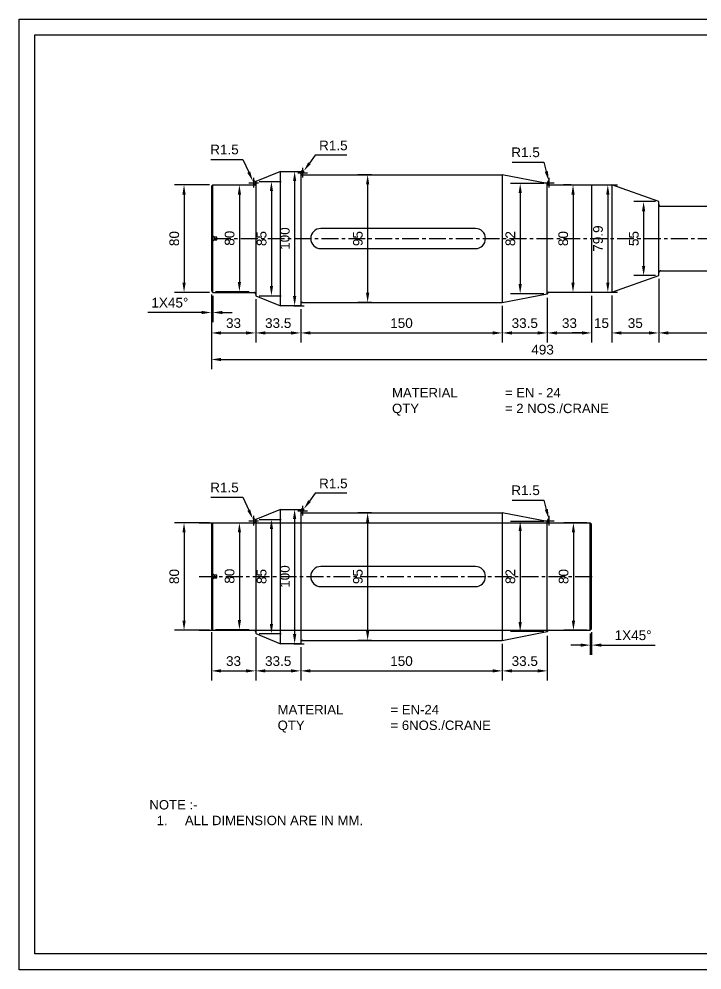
# Model space of a CAD drawing. Header units: inches. Extents: x 479 to 2768, y 129 to 900.
# Drawn here: x 1752 to 2260, y 193 to 900 of the extents above; entities that cross this region are included whole.
import ezdxf

# ---------------------------------------------------------------- set-up
doc = ezdxf.new("R2010")
doc.units = ezdxf.units.IN
doc.header["$LTSCALE"] = 10
doc.header["$MEASUREMENT"] = 0
doc.linetypes.add('CENTER', pattern=[2, 1.25, -0.25, 0.25, -0.25])
doc.layers.add('center', color=7, linetype='CENTER')
doc.styles.get("Standard").update_dxf_attribs({"font": 'arial.ttf'})
doc.dimstyles.get("Standard").update_dxf_attribs({"dimscale": 40, "dimtxt": 0.18, "dimasz": 0.18, "dimexe": 0.18, "dimexo": 0.0625, "dimgap": 0.09, "dimtad": 1, "dimtoh": 1, "dimdec": 0, "dimzin": 0, "dimdsep": 46, "dimtxsty": 'Standard', "dimcen": 0.09, "dimadec": 0, "dimazin": 0, "dimtfac": 1, "dimtdec": 0, "dimtofl": 0, "dimtmove": 0, "dimatfit": 3, "dimfxl": 1, "dimtolj": 1, "dimtzin": 0, "dimarcsym": 0})

# ---------------------------------------------------------------- blocks, each defined once
blk = doc.blocks.new('*D48')
at = {"color": 0, "lineweight": -2, "transparency": 16777216}
for p, q in [((1893.21, 777.01), (1867.18, 777.01)), ((1874.38, 769.81), (1874.38, 704.21)), ((1893.21, 697.01), (1867.18, 697.01))]:
    blk.add_line(p, q, dxfattribs=at)
at = {"color": 0, "transparency": 16777216}
for points in [[(1873.18, 769.81), (1875.58, 769.81), (1874.38, 777.01)], [(1873.18, 704.21), (1875.58, 704.21), (1874.38, 697.01)]]:
    blk.add_solid(points, dxfattribs=at)
at = {"layer": 'Defpoints', "color": 0, "transparency": 16777216}
for p in [(1895.71, 777.01), (1874.38, 697.01), (1895.71, 697.01)]:
    blk.add_point(p, dxfattribs=at)
at = {"color": 0, "transparency": 16777216, "insert": (1867.11, 737.01), "char_height": 7.2, "attachment_point": 5, "rotation": 90}
blk.add_mtext('\\A1;80', dxfattribs=at)
blk = doc.blocks.new('*D49')
at = {"color": 0, "lineweight": -2, "transparency": 16777216}
for p, q in [((1894.71, 695.51), (1894.71, 659.59)), ((1927.71, 692.01), (1927.71, 659.59)), ((1901.91, 666.79), (1920.51, 666.79))]:
    blk.add_line(p, q, dxfattribs=at)
at = {"color": 0, "transparency": 16777216}
for points in [[(1901.91, 667.99), (1901.91, 665.59), (1894.71, 666.79)], [(1920.51, 667.99), (1920.51, 665.59), (1927.71, 666.79)]]:
    blk.add_solid(points, dxfattribs=at)
at = {"layer": 'Defpoints', "color": 0, "transparency": 16777216}
for p in [(1894.71, 698.01), (1927.71, 694.51), (1927.71, 666.79)]:
    blk.add_point(p, dxfattribs=at)
at = {"color": 0, "transparency": 16777216, "insert": (1911.21, 674.07), "char_height": 7.2, "attachment_point": 5}
blk.add_mtext('\\A1;33', dxfattribs=at)
blk = doc.blocks.new('*D50')
at = {"color": 0, "lineweight": -2, "transparency": 16777216}
for p, q in [((1927.71, 692.01), (1927.71, 659.59)), ((1961.21, 684.51), (1961.21, 659.59)), ((1934.91, 666.79), (1954.01, 666.79))]:
    blk.add_line(p, q, dxfattribs=at)
at = {"color": 0, "transparency": 16777216}
for points in [[(1934.91, 667.99), (1934.91, 665.59), (1927.71, 666.79)], [(1954.01, 667.99), (1954.01, 665.59), (1961.21, 666.79)]]:
    blk.add_solid(points, dxfattribs=at)
at = {"layer": 'Defpoints', "color": 0, "transparency": 16777216}
for p in [(1927.71, 694.51), (1961.21, 687.01), (1961.21, 666.79)]:
    blk.add_point(p, dxfattribs=at)
at = {"color": 0, "transparency": 16777216, "insert": (1944.46, 674.07), "char_height": 7.2, "attachment_point": 5}
blk.add_mtext('\\A1;33.5', dxfattribs=at)
blk = doc.blocks.new('*D51')
at = {"color": 0, "lineweight": -2, "transparency": 16777216}
for p, q in [((2111.21, 687.01), (2111.21, 659.59)), ((1961.21, 684.51), (1961.21, 659.59)), ((1968.41, 666.79), (2104.01, 666.79))]:
    blk.add_line(p, q, dxfattribs=at)
at = {"color": 0, "transparency": 16777216}
for points in [[(1968.41, 667.99), (1968.41, 665.59), (1961.21, 666.79)], [(2104.01, 667.99), (2104.01, 665.59), (2111.21, 666.79)]]:
    blk.add_solid(points, dxfattribs=at)
at = {"layer": 'Defpoints', "color": 0, "transparency": 16777216}
for p in [(1961.21, 687.01), (2111.21, 689.51), (2111.21, 666.79)]:
    blk.add_point(p, dxfattribs=at)
at = {"color": 0, "transparency": 16777216, "insert": (2036.21, 674.07), "char_height": 7.2, "attachment_point": 5}
blk.add_mtext('\\A1;150', dxfattribs=at)
blk = doc.blocks.new('*D52')
at = {"color": 0, "lineweight": -2, "transparency": 16777216}
for p, q in [((2111.21, 687.01), (2111.21, 659.59)), ((2144.71, 693.01), (2144.71, 659.59)), ((2118.41, 666.79), (2137.51, 666.79))]:
    blk.add_line(p, q, dxfattribs=at)
at = {"color": 0, "transparency": 16777216}
for points in [[(2118.41, 667.99), (2118.41, 665.59), (2111.21, 666.79)], [(2137.51, 667.99), (2137.51, 665.59), (2144.71, 666.79)]]:
    blk.add_solid(points, dxfattribs=at)
at = {"layer": 'Defpoints', "color": 0, "transparency": 16777216}
for p in [(2144.71, 695.51), (2111.21, 689.51), (2144.71, 666.79)]:
    blk.add_point(p, dxfattribs=at)
at = {"color": 0, "transparency": 16777216, "insert": (2127.96, 674.07), "char_height": 7.2, "attachment_point": 5}
blk.add_mtext('\\A1;33.5', dxfattribs=at)
blk = doc.blocks.new('*D53')
at = {"color": 0, "lineweight": -2, "transparency": 16777216}
for p, q in [((2177.71, 694.51), (2177.71, 659.59)), ((2144.71, 693.01), (2144.71, 659.59)), ((2151.91, 666.79), (2170.51, 666.79))]:
    blk.add_line(p, q, dxfattribs=at)
at = {"color": 0, "transparency": 16777216}
for points in [[(2151.91, 667.99), (2151.91, 665.59), (2144.71, 666.79)], [(2170.51, 667.99), (2170.51, 665.59), (2177.71, 666.79)]]:
    blk.add_solid(points, dxfattribs=at)
at = {"layer": 'Defpoints', "color": 0, "transparency": 16777216}
for p in [(2144.71, 695.51), (2177.71, 697.01), (2177.71, 666.79)]:
    blk.add_point(p, dxfattribs=at)
at = {"color": 0, "transparency": 16777216, "insert": (2161.21, 674.07), "char_height": 7.2, "attachment_point": 5}
blk.add_mtext('\\A1;33', dxfattribs=at)
blk = doc.blocks.new('*D54')
at = {"color": 0, "lineweight": -2, "transparency": 16777216}
for p, q in [((2177.71, 694.51), (2177.71, 659.59)), ((2192.71, 694.56), (2192.71, 659.59)), ((2170.51, 666.79), (2163.31, 666.79)), ((2199.91, 666.79), (2207.11, 666.79))]:
    blk.add_line(p, q, dxfattribs=at)
at = {"color": 0, "transparency": 16777216}
for points in [[(2170.51, 667.99), (2170.51, 665.59), (2177.71, 666.79)], [(2199.91, 667.99), (2199.91, 665.59), (2192.71, 666.79)]]:
    blk.add_solid(points, dxfattribs=at)
at = {"layer": 'Defpoints', "color": 0, "transparency": 16777216}
for p in [(2177.71, 697.01), (2192.71, 697.06), (2192.71, 666.79)]:
    blk.add_point(p, dxfattribs=at)
at = {"color": 0, "transparency": 16777216, "insert": (2185.04, 674.07), "char_height": 7.2, "attachment_point": 5}
blk.add_mtext('\\A1;15', dxfattribs=at)
blk = doc.blocks.new('*D55')
at = {"color": 0, "lineweight": -2, "transparency": 16777216}
for p, q in [((2227.71, 707.01), (2227.71, 659.59)), ((2192.71, 694.56), (2192.71, 659.59)), ((2199.91, 666.79), (2220.51, 666.79))]:
    blk.add_line(p, q, dxfattribs=at)
at = {"color": 0, "transparency": 16777216}
for points in [[(2199.91, 667.99), (2199.91, 665.59), (2192.71, 666.79)], [(2220.51, 667.99), (2220.51, 665.59), (2227.71, 666.79)]]:
    blk.add_solid(points, dxfattribs=at)
at = {"layer": 'Defpoints', "color": 0, "transparency": 16777216}
for p in [(2227.71, 709.51), (2192.71, 697.06), (2227.71, 666.79)]:
    blk.add_point(p, dxfattribs=at)
at = {"color": 0, "transparency": 16777216, "insert": (2210.21, 674.07), "char_height": 7.2, "attachment_point": 5}
blk.add_mtext('\\A1;35', dxfattribs=at)
blk = doc.blocks.new('*D56')
at = {"color": 0, "lineweight": -2, "transparency": 16777216}
for p, q in [((2387.21, 711.01), (2387.21, 659.59)), ((2227.71, 707.01), (2227.71, 659.59)), ((2234.91, 666.79), (2380.01, 666.79))]:
    blk.add_line(p, q, dxfattribs=at)
at = {"color": 0, "transparency": 16777216}
for points in [[(2234.91, 667.99), (2234.91, 665.59), (2227.71, 666.79)], [(2380.01, 667.99), (2380.01, 665.59), (2387.21, 666.79)]]:
    blk.add_solid(points, dxfattribs=at)
at = {"layer": 'Defpoints', "color": 0, "transparency": 16777216}
for p in [(2227.71, 709.51), (2387.21, 713.51), (2387.21, 666.79)]:
    blk.add_point(p, dxfattribs=at)
at = {"color": 0, "transparency": 16777216, "insert": (2307.46, 674.07), "char_height": 7.2, "attachment_point": 5}
blk.add_mtext('\\A1;160', dxfattribs=at)
blk = doc.blocks.new('*D57')
at = {"color": 0, "lineweight": -2, "transparency": 16777216}
for p, q in [((1894.71, 695.51), (1894.71, 674.79)), ((1895.71, 694.51), (1895.71, 674.79)), ((1887.51, 681.99), (1847.36, 681.99)), ((1902.91, 681.99), (1910.11, 681.99))]:
    blk.add_line(p, q, dxfattribs=at)
at = {"color": 0, "transparency": 16777216}
for points in [[(1887.51, 683.19), (1887.51, 680.79), (1894.71, 681.99)], [(1902.91, 683.19), (1902.91, 680.79), (1895.71, 681.99)]]:
    blk.add_solid(points, dxfattribs=at)
at = {"layer": 'Defpoints', "color": 0, "transparency": 16777216}
for p in [(1894.71, 698.01), (1895.71, 697.01), (1894.71, 681.99)]:
    blk.add_point(p, dxfattribs=at)
at = {"color": 0, "transparency": 16777216, "insert": (1863.83, 689.27), "char_height": 7.2, "attachment_point": 5}
blk.add_mtext('\\A1;1X45%%D', dxfattribs=at)
blk = doc.blocks.new('*D58')
at = {"color": 0, "lineweight": -2, "transparency": 16777216}
for p, q in [((1898.21, 777.01), (1922.78, 777.01)), ((1915.58, 769.81), (1915.58, 704.71)), ((1897.71, 697.51), (1922.78, 697.51))]:
    blk.add_line(p, q, dxfattribs=at)
at = {"color": 0, "transparency": 16777216}
for points in [[(1914.38, 769.81), (1916.78, 769.81), (1915.58, 777.01)], [(1914.38, 704.71), (1916.78, 704.71), (1915.58, 697.51)]]:
    blk.add_solid(points, dxfattribs=at)
at = {"layer": 'Defpoints', "color": 0, "transparency": 16777216}
for p in [(1895.71, 777.01), (1895.21, 697.51), (1915.58, 697.51)]:
    blk.add_point(p, dxfattribs=at)
at = {"color": 0, "transparency": 16777216, "insert": (1908.31, 737.26), "char_height": 7.2, "attachment_point": 5, "rotation": 90}
blk.add_mtext('\\A1;80', dxfattribs=at)
blk = doc.blocks.new('*D59')
at = {"color": 0, "lineweight": -2, "transparency": 16777216}
for p, q in [((1894.44, 795.98), (1918.09, 795.98)), ((1918.09, 795.98), (1922.54, 786.4)), ((1922.61, 778.51), (1929.81, 778.51)), ((1926.21, 774.91), (1926.21, 782.11))]:
    blk.add_line(p, q, dxfattribs=at)
blk.add_arc((1926.21, 778.51), 1.5, 0, 114.91039, dxfattribs=at)
at = {"color": 0, "transparency": 16777216}
blk.add_solid([(1923.63, 786.9), (1921.45, 785.89), (1925.57, 779.87)], dxfattribs=at)
at = {"layer": 'Defpoints', "color": 0, "transparency": 16777216}
for p in [(1925.57, 779.87), (1926.21, 778.51)]:
    blk.add_point(p, dxfattribs=at)
at = {"color": 0, "transparency": 16777216, "insert": (1904.47, 803.25), "char_height": 7.2, "attachment_point": 5}
blk.add_mtext('\\A1;R1.5', dxfattribs=at)
blk = doc.blocks.new('*D60')
at = {"color": 0, "lineweight": -2, "transparency": 16777216}
for p, q in [((1971.86, 799), (1967.72, 793.12)), ((1995.52, 799), (1971.86, 799)), ((1959.11, 786.01), (1966.31, 786.01)), ((1962.71, 782.41), (1962.71, 789.61))]:
    blk.add_line(p, q, dxfattribs=at)
blk.add_arc((1962.71, 786.01), 1.5, 54.83501, 180, dxfattribs=at)
at = {"color": 0, "transparency": 16777216}
blk.add_solid([(1966.74, 793.81), (1968.7, 792.43), (1963.57, 787.23)], dxfattribs=at)
at = {"layer": 'Defpoints', "color": 0, "transparency": 16777216}
for p in [(1962.71, 786.01), (1963.57, 787.23)]:
    blk.add_point(p, dxfattribs=at)
at = {"color": 0, "transparency": 16777216, "insert": (1985.49, 806.28), "char_height": 7.2, "attachment_point": 5}
blk.add_mtext('\\A1;R1.5', dxfattribs=at)
blk = doc.blocks.new('*D61')
at = {"color": 0, "lineweight": -2, "transparency": 16777216}
for p, q in [((1930.21, 779.51), (1946.62, 779.51)), ((1939.42, 772.31), (1939.42, 701.71)), ((1930.21, 694.51), (1946.62, 694.51))]:
    blk.add_line(p, q, dxfattribs=at)
at = {"color": 0, "transparency": 16777216}
for points in [[(1938.22, 772.31), (1940.62, 772.31), (1939.42, 779.51)], [(1938.22, 701.71), (1940.62, 701.71), (1939.42, 694.51)]]:
    blk.add_solid(points, dxfattribs=at)
at = {"layer": 'Defpoints', "color": 0, "transparency": 16777216}
for p in [(1927.71, 779.51), (1927.71, 694.51), (1939.42, 694.51)]:
    blk.add_point(p, dxfattribs=at)
at = {"color": 0, "transparency": 16777216, "insert": (1932.15, 737.01), "char_height": 7.2, "attachment_point": 5, "rotation": 90}
blk.add_mtext('\\A1;85', dxfattribs=at)
blk = doc.blocks.new('*D62')
at = {"color": 0, "lineweight": -2, "transparency": 16777216}
for p, q in [((1956.21, 787.01), (1963.88, 787.01)), ((1956.68, 779.81), (1956.68, 694.21)), ((1956.21, 687.01), (1963.88, 687.01))]:
    blk.add_line(p, q, dxfattribs=at)
at = {"color": 0, "transparency": 16777216}
for points in [[(1955.48, 779.81), (1957.88, 779.81), (1956.68, 787.01)], [(1955.48, 694.21), (1957.88, 694.21), (1956.68, 687.01)]]:
    blk.add_solid(points, dxfattribs=at)
at = {"layer": 'Defpoints', "color": 0, "transparency": 16777216}
for p in [(1953.71, 787.01), (1953.71, 687.01), (1956.68, 687.01)]:
    blk.add_point(p, dxfattribs=at)
at = {"color": 0, "transparency": 16777216, "insert": (1949.41, 737.01), "char_height": 7.2, "attachment_point": 5, "rotation": 90}
blk.add_mtext('\\A1;100', dxfattribs=at)
blk = doc.blocks.new('*D63')
at = {"color": 0, "lineweight": -2, "transparency": 16777216}
for p, q in [((2013.98, 784.51), (2003.81, 784.51)), ((2011.01, 777.31), (2011.01, 696.71)), ((2013.98, 689.51), (2003.81, 689.51))]:
    blk.add_line(p, q, dxfattribs=at)
at = {"color": 0, "transparency": 16777216}
for points in [[(2009.81, 777.31), (2012.21, 777.31), (2011.01, 784.51)], [(2009.81, 696.71), (2012.21, 696.71), (2011.01, 689.51)]]:
    blk.add_solid(points, dxfattribs=at)
at = {"layer": 'Defpoints', "color": 0, "transparency": 16777216}
for p in [(2016.48, 784.51), (2011.01, 689.51), (2016.48, 689.51)]:
    blk.add_point(p, dxfattribs=at)
at = {"color": 0, "transparency": 16777216, "insert": (2003.74, 737.01), "char_height": 7.2, "attachment_point": 5, "rotation": 90}
blk.add_mtext('\\A1;95', dxfattribs=at)
blk = doc.blocks.new('*D64')
at = {"color": 0, "lineweight": -2, "transparency": 16777216}
for p, q in [((2142.21, 778.01), (2117.34, 778.01)), ((2124.54, 770.81), (2124.54, 703.21)), ((2142.21, 696.01), (2117.34, 696.01))]:
    blk.add_line(p, q, dxfattribs=at)
at = {"color": 0, "transparency": 16777216}
for points in [[(2123.34, 770.81), (2125.74, 770.81), (2124.54, 778.01)], [(2123.34, 703.21), (2125.74, 703.21), (2124.54, 696.01)]]:
    blk.add_solid(points, dxfattribs=at)
at = {"layer": 'Defpoints', "color": 0, "transparency": 16777216}
for p in [(2144.71, 778.01), (2124.54, 696.01), (2144.71, 696.01)]:
    blk.add_point(p, dxfattribs=at)
at = {"color": 0, "transparency": 16777216, "insert": (2117.26, 737.01), "char_height": 7.2, "attachment_point": 5, "rotation": 90}
blk.add_mtext('\\A1;82', dxfattribs=at)
blk = doc.blocks.new('*D65')
at = {"color": 0, "lineweight": -2, "transparency": 16777216}
for p, q in [((2118.52, 793.89), (2142.17, 793.89)), ((2142.17, 793.89), (2144, 786.92)), ((2142.61, 778.51), (2149.81, 778.51)), ((2146.21, 774.91), (2146.21, 782.11))]:
    blk.add_line(p, q, dxfattribs=at)
blk.add_arc((2146.21, 778.51), 1.5, 104.69169, 180, dxfattribs=at)
at = {"color": 0, "transparency": 16777216}
blk.add_solid([(2145.16, 787.23), (2142.84, 786.62), (2145.83, 779.96)], dxfattribs=at)
at = {"layer": 'Defpoints', "color": 0, "transparency": 16777216}
for p in [(2145.83, 779.96), (2146.21, 778.51)]:
    blk.add_point(p, dxfattribs=at)
at = {"color": 0, "transparency": 16777216, "insert": (2128.55, 801.16), "char_height": 7.2, "attachment_point": 5}
blk.add_mtext('\\A1;R1.5', dxfattribs=at)
blk = doc.blocks.new('*D66')
at = {"color": 0, "lineweight": -2, "transparency": 16777216}
for p, q in [((2187.71, 776.96), (2196.96, 776.96)), ((2189.76, 769.76), (2189.76, 704.26)), ((2187.71, 697.06), (2196.96, 697.06))]:
    blk.add_line(p, q, dxfattribs=at)
at = {"color": 0, "transparency": 16777216}
for points in [[(2188.56, 769.76), (2190.96, 769.76), (2189.76, 776.96)], [(2188.56, 704.26), (2190.96, 704.26), (2189.76, 697.06)]]:
    blk.add_solid(points, dxfattribs=at)
at = {"layer": 'Defpoints', "color": 0, "transparency": 16777216}
for p in [(2185.21, 776.96), (2185.21, 697.06), (2189.76, 697.06)]:
    blk.add_point(p, dxfattribs=at)
at = {"color": 0, "transparency": 16777216, "insert": (2182.48, 737.01), "char_height": 7.2, "attachment_point": 5, "rotation": 90}
blk.add_mtext('\\A1;79.9', dxfattribs=at)
blk = doc.blocks.new('*D67')
at = {"color": 0, "lineweight": -2, "transparency": 16777216}
for p, q in [((2225.21, 764.51), (2209.2, 764.51)), ((2216.4, 757.31), (2216.4, 716.71)), ((2225.21, 709.51), (2209.2, 709.51))]:
    blk.add_line(p, q, dxfattribs=at)
at = {"color": 0, "transparency": 16777216}
for points in [[(2215.2, 757.31), (2217.6, 757.31), (2216.4, 764.51)], [(2215.2, 716.71), (2217.6, 716.71), (2216.4, 709.51)]]:
    blk.add_solid(points, dxfattribs=at)
at = {"layer": 'Defpoints', "color": 0, "transparency": 16777216}
for p in [(2227.71, 764.51), (2216.4, 709.51), (2227.71, 709.51)]:
    blk.add_point(p, dxfattribs=at)
at = {"color": 0, "transparency": 16777216, "insert": (2209.14, 737.01), "char_height": 7.2, "attachment_point": 5, "rotation": 90}
blk.add_mtext('\\A1;55', dxfattribs=at)
blk = doc.blocks.new('*D69')
at = {"color": 0, "lineweight": -2, "transparency": 16777216}
for p, q in [((2387.71, 711.51), (2387.71, 639.82)), ((1894.71, 695.51), (1894.71, 639.82)), ((1901.91, 647.02), (2380.51, 647.02))]:
    blk.add_line(p, q, dxfattribs=at)
at = {"color": 0, "transparency": 16777216}
for points in [[(1901.91, 648.22), (1901.91, 645.82), (1894.71, 647.02)], [(2380.51, 648.22), (2380.51, 645.82), (2387.71, 647.02)]]:
    blk.add_solid(points, dxfattribs=at)
at = {"layer": 'Defpoints', "color": 0, "transparency": 16777216}
for p in [(2387.71, 714.01), (1894.71, 698.01), (2387.71, 647.02)]:
    blk.add_point(p, dxfattribs=at)
at = {"color": 0, "transparency": 16777216, "insert": (2141.21, 654.3), "char_height": 7.2, "attachment_point": 5}
blk.add_mtext('\\A1;493', dxfattribs=at)
blk = doc.blocks.new('*D76')
at = {"color": 0, "lineweight": -2, "transparency": 16777216}
for p, q in [((2162.39, 777.01), (2156.66, 777.01)), ((2163.86, 769.81), (2163.86, 704.21)), ((2162.39, 697.01), (2156.66, 697.01))]:
    blk.add_line(p, q, dxfattribs=at)
at = {"color": 0, "transparency": 16777216}
for points in [[(2162.66, 769.81), (2165.06, 769.81), (2163.86, 777.01)], [(2162.66, 704.21), (2165.06, 704.21), (2163.86, 697.01)]]:
    blk.add_solid(points, dxfattribs=at)
at = {"layer": 'Defpoints', "color": 0, "transparency": 16777216}
for p in [(2164.89, 777.01), (2163.86, 697.01), (2164.89, 697.01)]:
    blk.add_point(p, dxfattribs=at)
at = {"color": 0, "transparency": 16777216, "insert": (2156.58, 737.01), "char_height": 7.2, "attachment_point": 5, "rotation": 90}
blk.add_mtext('\\A1;80', dxfattribs=at)
blk = doc.blocks.new('*D86')
at = {"color": 0, "lineweight": -2, "transparency": 16777216}
for p, q in [((1893.21, 525.51), (1867.18, 525.51)), ((1874.38, 518.31), (1874.38, 452.71)), ((1893.21, 445.51), (1867.18, 445.51))]:
    blk.add_line(p, q, dxfattribs=at)
at = {"color": 0, "transparency": 16777216}
for points in [[(1873.18, 518.31), (1875.58, 518.31), (1874.38, 525.51)], [(1873.18, 452.71), (1875.58, 452.71), (1874.38, 445.51)]]:
    blk.add_solid(points, dxfattribs=at)
at = {"layer": 'Defpoints', "color": 0, "transparency": 16777216}
for p in [(1895.71, 525.51), (1874.38, 445.51), (1895.71, 445.51)]:
    blk.add_point(p, dxfattribs=at)
at = {"color": 0, "transparency": 16777216, "insert": (1867.11, 485.51), "char_height": 7.2, "attachment_point": 5, "rotation": 90}
blk.add_mtext('\\A1;80', dxfattribs=at)
blk = doc.blocks.new('*D77')
at = {"color": 0, "lineweight": -2, "transparency": 16777216}
for p, q in [((1894.71, 444.01), (1894.71, 408.09)), ((1927.71, 440.51), (1927.71, 408.09)), ((1901.91, 415.29), (1920.51, 415.29))]:
    blk.add_line(p, q, dxfattribs=at)
at = {"color": 0, "transparency": 16777216}
for points in [[(1901.91, 416.49), (1901.91, 414.09), (1894.71, 415.29)], [(1920.51, 416.49), (1920.51, 414.09), (1927.71, 415.29)]]:
    blk.add_solid(points, dxfattribs=at)
at = {"layer": 'Defpoints', "color": 0, "transparency": 16777216}
for p in [(1894.71, 446.51), (1927.71, 443.01), (1927.71, 415.29)]:
    blk.add_point(p, dxfattribs=at)
at = {"color": 0, "transparency": 16777216, "insert": (1911.21, 422.57), "char_height": 7.2, "attachment_point": 5}
blk.add_mtext('\\A1;33', dxfattribs=at)
blk = doc.blocks.new('*D78')
at = {"color": 0, "lineweight": -2, "transparency": 16777216}
for p, q in [((1927.71, 440.51), (1927.71, 408.09)), ((1961.21, 433.01), (1961.21, 408.09)), ((1934.91, 415.29), (1954.01, 415.29))]:
    blk.add_line(p, q, dxfattribs=at)
at = {"color": 0, "transparency": 16777216}
for points in [[(1934.91, 416.49), (1934.91, 414.09), (1927.71, 415.29)], [(1954.01, 416.49), (1954.01, 414.09), (1961.21, 415.29)]]:
    blk.add_solid(points, dxfattribs=at)
at = {"layer": 'Defpoints', "color": 0, "transparency": 16777216}
for p in [(1927.71, 443.01), (1961.21, 435.51), (1961.21, 415.29)]:
    blk.add_point(p, dxfattribs=at)
at = {"color": 0, "transparency": 16777216, "insert": (1944.46, 422.57), "char_height": 7.2, "attachment_point": 5}
blk.add_mtext('\\A1;33.5', dxfattribs=at)
blk = doc.blocks.new('*D79')
at = {"color": 0, "lineweight": -2, "transparency": 16777216}
for p, q in [((1961.21, 433.01), (1961.21, 408.09)), ((2111.21, 435.51), (2111.21, 408.09)), ((1968.41, 415.29), (2104.01, 415.29))]:
    blk.add_line(p, q, dxfattribs=at)
at = {"color": 0, "transparency": 16777216}
for points in [[(1968.41, 416.49), (1968.41, 414.09), (1961.21, 415.29)], [(2104.01, 416.49), (2104.01, 414.09), (2111.21, 415.29)]]:
    blk.add_solid(points, dxfattribs=at)
at = {"layer": 'Defpoints', "color": 0, "transparency": 16777216}
for p in [(1961.21, 435.51), (2111.21, 438.01), (2111.21, 415.29)]:
    blk.add_point(p, dxfattribs=at)
at = {"color": 0, "transparency": 16777216, "insert": (2036.21, 422.57), "char_height": 7.2, "attachment_point": 5}
blk.add_mtext('\\A1;150', dxfattribs=at)
blk = doc.blocks.new('*D87')
at = {"color": 0, "lineweight": -2, "transparency": 16777216}
for p, q in [((2144.71, 441.51), (2144.71, 408.09)), ((2111.21, 435.51), (2111.21, 408.09)), ((2118.41, 415.29), (2137.51, 415.29))]:
    blk.add_line(p, q, dxfattribs=at)
at = {"color": 0, "transparency": 16777216}
for points in [[(2118.41, 416.49), (2118.41, 414.09), (2111.21, 415.29)], [(2137.51, 416.49), (2137.51, 414.09), (2144.71, 415.29)]]:
    blk.add_solid(points, dxfattribs=at)
at = {"layer": 'Defpoints', "color": 0, "transparency": 16777216}
for p in [(2144.71, 444.01), (2111.21, 438.01), (2144.71, 415.29)]:
    blk.add_point(p, dxfattribs=at)
at = {"color": 0, "transparency": 16777216, "insert": (2127.96, 422.57), "char_height": 7.2, "attachment_point": 5}
blk.add_mtext('\\A1;33.5', dxfattribs=at)
blk = doc.blocks.new('*D80')
at = {"color": 0, "lineweight": -2, "transparency": 16777216}
for p, q in [((1898.21, 525.51), (1922.78, 525.51)), ((1915.58, 518.31), (1915.58, 453.21)), ((1897.71, 446.01), (1922.78, 446.01))]:
    blk.add_line(p, q, dxfattribs=at)
at = {"color": 0, "transparency": 16777216}
for points in [[(1914.38, 518.31), (1916.78, 518.31), (1915.58, 525.51)], [(1914.38, 453.21), (1916.78, 453.21), (1915.58, 446.01)]]:
    blk.add_solid(points, dxfattribs=at)
at = {"layer": 'Defpoints', "color": 0, "transparency": 16777216}
for p in [(1895.71, 525.51), (1895.21, 446.01), (1915.58, 446.01)]:
    blk.add_point(p, dxfattribs=at)
at = {"color": 0, "transparency": 16777216, "insert": (1908.31, 485.76), "char_height": 7.2, "attachment_point": 5, "rotation": 90}
blk.add_mtext('\\A1;80', dxfattribs=at)
blk = doc.blocks.new('*D88')
at = {"color": 0, "lineweight": -2, "transparency": 16777216}
for p, q in [((1894.44, 544.48), (1918.09, 544.48)), ((1918.09, 544.48), (1922.54, 534.9)), ((1922.61, 527.01), (1929.81, 527.01)), ((1926.21, 523.41), (1926.21, 530.61))]:
    blk.add_line(p, q, dxfattribs=at)
blk.add_arc((1926.21, 527.01), 1.5, 0, 114.91039, dxfattribs=at)
at = {"color": 0, "transparency": 16777216}
blk.add_solid([(1923.63, 535.4), (1921.45, 534.39), (1925.57, 528.37)], dxfattribs=at)
at = {"layer": 'Defpoints', "color": 0, "transparency": 16777216}
for p in [(1925.57, 528.37), (1926.21, 527.01)]:
    blk.add_point(p, dxfattribs=at)
at = {"color": 0, "transparency": 16777216, "insert": (1904.47, 551.75), "char_height": 7.2, "attachment_point": 5}
blk.add_mtext('\\A1;R1.5', dxfattribs=at)
blk = doc.blocks.new('*D82')
at = {"color": 0, "lineweight": -2, "transparency": 16777216}
for p, q in [((1971.86, 547.5), (1967.72, 541.62)), ((1995.52, 547.5), (1971.86, 547.5)), ((1962.71, 530.91), (1962.71, 538.11)), ((1959.11, 534.51), (1966.31, 534.51))]:
    blk.add_line(p, q, dxfattribs=at)
blk.add_arc((1962.71, 534.51), 1.5, 54.83501, 180, dxfattribs=at)
at = {"color": 0, "transparency": 16777216}
blk.add_solid([(1966.74, 542.31), (1968.7, 540.93), (1963.57, 535.73)], dxfattribs=at)
at = {"layer": 'Defpoints', "color": 0, "transparency": 16777216}
for p in [(1962.71, 534.51), (1963.57, 535.73)]:
    blk.add_point(p, dxfattribs=at)
at = {"color": 0, "transparency": 16777216, "insert": (1985.49, 554.78), "char_height": 7.2, "attachment_point": 5}
blk.add_mtext('\\A1;R1.5', dxfattribs=at)
blk = doc.blocks.new('*D83')
at = {"color": 0, "lineweight": -2, "transparency": 16777216}
for p, q in [((1930.21, 528.01), (1946.62, 528.01)), ((1939.42, 520.81), (1939.42, 450.21)), ((1930.21, 443.01), (1946.62, 443.01))]:
    blk.add_line(p, q, dxfattribs=at)
at = {"color": 0, "transparency": 16777216}
for points in [[(1938.22, 520.81), (1940.62, 520.81), (1939.42, 528.01)], [(1938.22, 450.21), (1940.62, 450.21), (1939.42, 443.01)]]:
    blk.add_solid(points, dxfattribs=at)
at = {"layer": 'Defpoints', "color": 0, "transparency": 16777216}
for p in [(1927.71, 528.01), (1927.71, 443.01), (1939.42, 443.01)]:
    blk.add_point(p, dxfattribs=at)
at = {"color": 0, "transparency": 16777216, "insert": (1932.15, 485.51), "char_height": 7.2, "attachment_point": 5, "rotation": 90}
blk.add_mtext('\\A1;85', dxfattribs=at)
blk = doc.blocks.new('*D84')
at = {"color": 0, "lineweight": -2, "transparency": 16777216}
for p, q in [((1956.21, 535.51), (1963.88, 535.51)), ((1956.68, 528.31), (1956.68, 442.71)), ((1956.21, 435.51), (1963.88, 435.51))]:
    blk.add_line(p, q, dxfattribs=at)
at = {"color": 0, "transparency": 16777216}
for points in [[(1955.48, 528.31), (1957.88, 528.31), (1956.68, 535.51)], [(1955.48, 442.71), (1957.88, 442.71), (1956.68, 435.51)]]:
    blk.add_solid(points, dxfattribs=at)
at = {"layer": 'Defpoints', "color": 0, "transparency": 16777216}
for p in [(1953.71, 535.51), (1953.71, 435.51), (1956.68, 435.51)]:
    blk.add_point(p, dxfattribs=at)
at = {"color": 0, "transparency": 16777216, "insert": (1949.41, 485.51), "char_height": 7.2, "attachment_point": 5, "rotation": 90}
blk.add_mtext('\\A1;100', dxfattribs=at)
blk = doc.blocks.new('*D89')
at = {"color": 0, "lineweight": -2, "transparency": 16777216}
for p, q in [((2013.98, 533.01), (2003.81, 533.01)), ((2011.01, 525.81), (2011.01, 445.21)), ((2013.98, 438.01), (2003.81, 438.01))]:
    blk.add_line(p, q, dxfattribs=at)
at = {"color": 0, "transparency": 16777216}
for points in [[(2009.81, 525.81), (2012.21, 525.81), (2011.01, 533.01)], [(2009.81, 445.21), (2012.21, 445.21), (2011.01, 438.01)]]:
    blk.add_solid(points, dxfattribs=at)
at = {"layer": 'Defpoints', "color": 0, "transparency": 16777216}
for p in [(2016.48, 533.01), (2011.01, 438.01), (2016.48, 438.01)]:
    blk.add_point(p, dxfattribs=at)
at = {"color": 0, "transparency": 16777216, "insert": (2003.74, 485.51), "char_height": 7.2, "attachment_point": 5, "rotation": 90}
blk.add_mtext('\\A1;95', dxfattribs=at)
blk = doc.blocks.new('*D85')
at = {"color": 0, "lineweight": -2, "transparency": 16777216}
for p, q in [((2142.21, 526.51), (2117.34, 526.51)), ((2124.54, 519.31), (2124.54, 451.71)), ((2142.21, 444.51), (2117.34, 444.51))]:
    blk.add_line(p, q, dxfattribs=at)
at = {"color": 0, "transparency": 16777216}
for points in [[(2123.34, 519.31), (2125.74, 519.31), (2124.54, 526.51)], [(2123.34, 451.71), (2125.74, 451.71), (2124.54, 444.51)]]:
    blk.add_solid(points, dxfattribs=at)
at = {"layer": 'Defpoints', "color": 0, "transparency": 16777216}
for p in [(2144.71, 526.51), (2124.54, 444.51), (2144.71, 444.51)]:
    blk.add_point(p, dxfattribs=at)
at = {"color": 0, "transparency": 16777216, "insert": (2117.26, 485.51), "char_height": 7.2, "attachment_point": 5, "rotation": 90}
blk.add_mtext('\\A1;82', dxfattribs=at)
blk = doc.blocks.new('*D81')
at = {"color": 0, "lineweight": -2, "transparency": 16777216}
for p, q in [((2118.52, 542.39), (2142.17, 542.39)), ((2142.17, 542.39), (2144, 535.42)), ((2142.61, 527.01), (2149.81, 527.01)), ((2146.21, 523.41), (2146.21, 530.61))]:
    blk.add_line(p, q, dxfattribs=at)
blk.add_arc((2146.21, 527.01), 1.5, 104.69169, 180, dxfattribs=at)
at = {"color": 0, "transparency": 16777216}
blk.add_solid([(2145.16, 535.73), (2142.84, 535.12), (2145.83, 528.46)], dxfattribs=at)
at = {"layer": 'Defpoints', "color": 0, "transparency": 16777216}
for p in [(2145.83, 528.46), (2146.21, 527.01)]:
    blk.add_point(p, dxfattribs=at)
at = {"color": 0, "transparency": 16777216, "insert": (2128.55, 549.66), "char_height": 7.2, "attachment_point": 5}
blk.add_mtext('\\A1;R1.5', dxfattribs=at)
blk = doc.blocks.new('*D90')
at = {"color": 0, "lineweight": -2, "transparency": 16777216}
for p, q in [((2174.21, 525.51), (2156.97, 525.51)), ((2164.17, 518.31), (2164.17, 452.71)), ((2174.21, 445.51), (2156.97, 445.51))]:
    blk.add_line(p, q, dxfattribs=at)
at = {"color": 0, "transparency": 16777216}
for points in [[(2162.97, 518.31), (2165.37, 518.31), (2164.17, 525.51)], [(2162.97, 452.71), (2165.37, 452.71), (2164.17, 445.51)]]:
    blk.add_solid(points, dxfattribs=at)
at = {"layer": 'Defpoints', "color": 0, "transparency": 16777216}
for p in [(2176.71, 525.51), (2164.17, 445.51), (2176.71, 445.51)]:
    blk.add_point(p, dxfattribs=at)
at = {"color": 0, "transparency": 16777216, "insert": (2156.89, 485.51), "char_height": 7.2, "attachment_point": 5, "rotation": 90}
blk.add_mtext('\\A1;80', dxfattribs=at)
blk = doc.blocks.new('*D91')
at = {"color": 0, "lineweight": -2, "transparency": 16777216}
for p, q in [((2176.71, 443.01), (2176.71, 427.29)), ((2177.71, 444.01), (2177.71, 427.29)), ((2169.51, 434.49), (2162.31, 434.49)), ((2184.91, 434.49), (2225.06, 434.49))]:
    blk.add_line(p, q, dxfattribs=at)
at = {"color": 0, "transparency": 16777216}
for points in [[(2169.51, 435.69), (2169.51, 433.29), (2176.71, 434.49)], [(2184.91, 435.69), (2184.91, 433.29), (2177.71, 434.49)]]:
    blk.add_solid(points, dxfattribs=at)
at = {"layer": 'Defpoints', "color": 0, "transparency": 16777216}
for p in [(2177.71, 446.51), (2176.71, 445.51), (2177.71, 434.49)]:
    blk.add_point(p, dxfattribs=at)
at = {"color": 0, "transparency": 16777216, "insert": (2208.58, 441.76), "char_height": 7.2, "attachment_point": 5}
blk.add_mtext('\\A1;1X45%%D', dxfattribs=at)

msp = doc.modelspace()

# ---------------------------------------------------------------- linework, layer by layer
for p, q in [((1751.57, 900.4), (2768.11, 900.4)), ((1751.57, 192.73), (1751.57, 900.4)), ((1763.46, 888.51), (2756.22, 888.51)), ((1763.46, 204.62), (1763.46, 888.51)), ((1895.71, 777.01), (1927.71, 777.01)), ((2227.71, 761.01), (2386.71, 761.01)), ((2227.71, 713.01), (2386.71, 713.01)), ((1895.71, 697.01), (1927.71, 697.01)), ((2177.71, 697.06), (2192.71, 697.06)), ((1961.21, 689.51), (2111.21, 689.51)), ((1885.57, 525.51), (2176.71, 525.51)), ((1895.71, 525.51), (1927.71, 525.51)), ((2177.71, 524.51), (2176.71, 525.51)), ((2176.71, 445.51), (2176.71, 525.51)), ((2177.71, 446.51), (2176.71, 445.51)), ((1885.57, 445.51), (2176.71, 445.51)), ((1895.71, 445.51), (1927.71, 445.51)), ((1961.21, 438.01), (2111.21, 438.01)), ((2756.22, 204.62), (1763.46, 204.62)), ((2768.11, 192.73), (1751.57, 192.73))]:
    msp.add_line(p, q)
for points in [[(1946.21, 787.01), (1927.71, 779.51), (1927.71, 737.01), (1927.71, 694.51), (1946.21, 687.01), (1946.21, 737.01)], [(1894.71, 698.01), (1895.71, 697.01), (1895.71, 737.01), (1895.71, 777.01), (1894.71, 776.01)], [(1946.21, 535.51), (1927.71, 528.01), (1927.71, 485.51), (1927.71, 443.01), (1946.21, 435.51), (1946.21, 485.51)], [(1894.71, 446.51), (1895.71, 445.51), (1895.71, 485.51), (1895.71, 525.51), (1894.71, 524.51)]]:
    msp.add_lwpolyline(points, close=True)
for points in [[(1946.21, 787.01), (1961.21, 787.01), (1961.21, 737.01), (1961.21, 687.01), (1946.21, 687.01)], [(1961.21, 784.51), (2111.21, 784.51), (2111.21, 737.01), (2111.21, 689.51), (2144.71, 696.01), (2144.71, 737.01), (2144.71, 778.01), (2111.21, 784.51)], [(2144.71, 777.01), (2177.71, 777.01), (2177.71, 737.01), (2177.71, 697.01), (2144.71, 697.01)], [(2177.71, 776.96), (2192.71, 776.96), (2192.71, 737.01), (2192.71, 697.06), (2227.71, 709.51), (2227.71, 764.51), (2192.71, 776.96)], [(1894.71, 740.01), (1896.71, 738.01), (1896.71, 736.01), (1894.71, 734.01)], [(1896.71, 736.01), (1898.71, 736.01), (1898.71, 738.01), (1896.71, 738.01)], [(1946.21, 535.51), (1961.21, 535.51), (1961.21, 485.51), (1961.21, 435.51), (1946.21, 435.51)], [(1961.21, 533.01), (2111.21, 533.01)], [(2144.71, 526.51), (2111.21, 533.01)], [(2111.21, 533.01), (2111.21, 485.51), (2111.21, 438.01)], [(2144.71, 444.51), (2144.71, 485.51), (2144.71, 526.51)], [(2177.71, 446.51), (2177.71, 485.51), (2177.71, 524.51)], [(1894.71, 488.51), (1896.71, 486.51), (1896.71, 484.51), (1894.71, 482.51)], [(1896.71, 484.51), (1898.71, 484.51), (1898.71, 486.51), (1896.71, 486.51)], [(2111.21, 438.01), (2111.21, 438.01), (2144.71, 444.51)]]:
    msp.add_lwpolyline(points)
for points in [[(2091.21, 729.51, 1), (2091.21, 744.51), (1976.21, 744.51, 1), (1976.21, 729.51)], [(2091.21, 478.01, 1), (2091.21, 493.01), (1976.21, 493.01, 1), (1976.21, 478.01)]]:
    msp.add_lwpolyline(points, format="xyb", close=True)
for centre, start, end in [((1962.71, 786.01), 180, 270), ((1926.21, 778.51), 270, 0), ((2146.21, 778.51), 180, 270), ((2229.21, 762.51), 180, 270), ((2229.21, 711.51), 90, 180), ((1926.21, 695.51), 0, 90), ((2146.21, 695.51), 90, 180), ((1962.71, 688.01), 90, 180), ((1962.71, 534.51), 180, 270), ((1926.21, 527.01), 270, 0), ((2146.21, 527.01), 180, 270), ((1926.21, 444.01), 0, 90), ((2146.21, 444.01), 90, 180), ((1962.71, 436.51), 90, 180)]:
    msp.add_arc(centre, 1.5, start, end)
at = {"layer": 'center'}
for p, q in [((1896.71, 737.01), (2386.71, 737.01)), ((1885.57, 485.51), (2180.34, 485.51))]:
    msp.add_line(p, q, dxfattribs=at)

# ---------------------------------------------------------------- texts
at = {"char_height": 7, "attachment_point": 1}
for s, width, insert in [('MATERIAL^I^I= EN - 24\\PQTY ^I^I^I= 2 NOS./CRANE', 250.6239, (2029.16, 625.8)), ('MATERIAL ^I^I= EN-24\\PQTY^I^I^I= 6NOS./CRANE', 219.9715, (1944.03, 390)), ('NOTE :- \\P\\pxi-3,l3.77626,t3.77626;1.^IALL DIMENSION ARE IN MM.', 415.8704, (1848.59, 319.16))]:
    msp.add_mtext_dynamic_manual_height_columns(s, width=width, gutter_width=14.41, heights=[0], dxfattribs=dict(at, insert=insert))

# ---------------------------------------------------------------- dimensions: what is measured, and where the dimension line sits
for center, mpoint, picture, middle in [((1926.21, 778.51), (1925.57, 779.87), '*D59', (1904.47, 795.98)), ((1926.21, 527.01), (1925.57, 528.37), '*D88', (1904.47, 544.48))]:
    dim = msp.add_radius_dim(center=center, mpoint=mpoint, text='R1.5', dimstyle='Standard')
    dim.commit()
    dim.dimension.update_dxf_attribs({"geometry": picture, "text_midpoint": middle, "dimtype": 164})
for center, mpoint, picture, middle in [((1962.71, 786.01), (1963.57, 787.23), '*D60', (1985.49, 806.28)), ((2146.21, 778.51), (2145.83, 779.96), '*D65', (2128.55, 801.16)), ((1962.71, 534.51), (1963.57, 535.73), '*D82', (1985.49, 554.78)), ((2146.21, 527.01), (2145.83, 528.46), '*D81', (2128.55, 549.66))]:
    dim = msp.add_radius_dim(center=center, mpoint=mpoint, text='R1.5', dimstyle='Standard')
    dim.commit()
    dim.dimension.update_dxf_attribs({"geometry": picture, "text_midpoint": middle})
for base, p1, p2, picture, middle in [((1956.68, 687.01), (1953.71, 787.01), (1953.71, 687.01), '*D62', (1949.41, 737.01)), ((1939.42, 694.51), (1927.71, 779.51), (1927.71, 694.51), '*D61', (1932.15, 737.01)), ((2011.01, 689.51), (2016.48, 784.51), (2016.48, 689.51), '*D63', (2003.74, 737.01)), ((1874.38, 697.01), (1895.71, 777.01), (1895.71, 697.01), '*D48', (1867.11, 737.01)), ((1915.58415358, 697.50650649), (1895.70673436, 777.00650649), (1895.20673436, 697.50650649), '*D58', (1908.30802807, 737.25650649)), ((2124.54, 696.01), (2144.71, 778.01), (2144.71, 696.01), '*D64', (2117.26, 737.01)), ((2163.86, 697.01), (2164.89, 777.01), (2164.89, 697.01), '*D76', (2156.58, 737.01)), ((2216.4, 709.51), (2227.71, 764.51), (2227.71, 709.51), '*D67', (2209.14, 737.01)), ((1956.68, 435.51), (1953.71, 535.51), (1953.71, 435.51), '*D84', (1949.41, 485.51)), ((2011.01, 438.01), (2016.48, 533.01), (2016.48, 438.01), '*D89', (2003.74, 485.51)), ((1874.38, 445.51), (1895.71, 525.51), (1895.71, 445.51), '*D86', (1867.11, 485.51)), ((1915.58415358, 446.00604414), (1895.70673436, 525.50604414), (1895.20673436, 446.00604414), '*D80', (1908.30802807, 485.75604414)), ((1939.42, 443.01), (1927.71, 528.01), (1927.71, 443.01), '*D83', (1932.15, 485.51)), ((2124.54, 444.51), (2144.71, 526.51), (2144.71, 444.51), '*D85', (2117.26, 485.51)), ((2164.17, 445.51), (2176.71, 525.51), (2176.71, 445.51), '*D90', (2156.89, 485.51))]:
    dim = msp.add_linear_dim(base=base, p1=p1, p2=p2, angle=90, dimstyle='Standard')
    dim.commit()
    dim.dimension.update_dxf_attribs({"geometry": picture, "text_midpoint": middle})
dim = msp.add_linear_dim(base=(2189.76, 697.06), p1=(2185.21, 776.96), p2=(2185.21, 697.06), angle=90, text='79.9', dimstyle='Standard')
dim.commit()
dim.dimension.update_dxf_attribs({"geometry": '*D66', "text_midpoint": (2182.48, 737.01)})
for base, p1, p2, picture, middle in [((2387.71, 647.02), (1894.71, 698.01), (2387.71, 714.01), '*D69', (2141.21, 654.3)), ((1927.71, 666.79), (1894.71, 698.01), (1927.71, 694.51), '*D49', (1911.21, 674.07)), ((1927.71, 415.29), (1894.71, 446.51), (1927.71, 443.01), '*D77', (1911.21, 422.57))]:
    dim = msp.add_linear_dim(base=base, p1=p1, p2=p2, dimstyle='Standard')
    dim.commit()
    dim.dimension.update_dxf_attribs({"geometry": picture, "text_midpoint": middle})
for base, p1, p2, picture, middle in [((2227.71, 666.79), (2192.71, 697.06), (2227.71, 709.51), '*D55', (2210.21, 674.07)), ((2387.20673436, 666.78956483), (2227.70673436, 709.50650649), (2387.20673436, 713.50650649), '*D56', (2307.45673436, 674.06569034)), ((2177.71, 666.79), (2144.71, 695.51), (2177.71, 697.01), '*D53', (2161.21, 674.07)), ((2111.21, 666.79), (1961.21, 687.01), (2111.21, 689.51), '*D51', (2036.21, 674.07)), ((2111.21, 415.29), (1961.21, 435.51), (2111.21, 438.01), '*D79', (2036.21, 422.57))]:
    dim = msp.add_linear_dim(base=base, p1=p1, p2=p2, dimstyle='Standard', override={"dimtmove": 1})
    dim.commit()
    dim.dimension.update_dxf_attribs({"geometry": picture, "text_midpoint": middle})
for base, p1, p2, picture, middle in [((1894.71, 681.99), (1895.71, 697.01), (1894.71, 698.01), '*D57', (1863.83, 689.27)), ((2177.71, 434.49), (2176.71, 445.51), (2177.71, 446.51), '*D91', (2208.58, 441.76))]:
    dim = msp.add_linear_dim(base=base, p1=p1, p2=p2, text='<>X45%%D', dimstyle='Standard')
    dim.commit()
    dim.dimension.update_dxf_attribs({"geometry": picture, "text_midpoint": middle})
for base, p1, p2, picture, middle in [((1961.21, 666.79), (1927.71, 694.51), (1961.21, 687.01), '*D50', (1944.46, 674.07)), ((2144.71, 666.79), (2111.21, 689.51), (2144.71, 695.51), '*D52', (2127.96, 674.07)), ((1961.21, 415.29), (1927.71, 443.01), (1961.21, 435.51), '*D78', (1944.46, 422.57)), ((2144.71, 415.29), (2111.21, 438.01), (2144.71, 444.01), '*D87', (2127.96, 422.57))]:
    dim = msp.add_linear_dim(base=base, p1=p1, p2=p2, text='33.5', dimstyle='Standard', override={"dimtmove": 1})
    dim.commit()
    dim.dimension.update_dxf_attribs({"geometry": picture, "text_midpoint": middle})
dim = msp.add_linear_dim(base=(2192.71, 666.79), p1=(2177.71, 697.01), p2=(2192.71, 697.06), dimstyle='Standard', override={"dimtmove": 1})
dim.commit()
dim.dimension.update_dxf_attribs({"geometry": '*D54', "text_midpoint": (2185.04, 666.79), "dimtype": 160})

doc.saveas('drawing.dxf')
